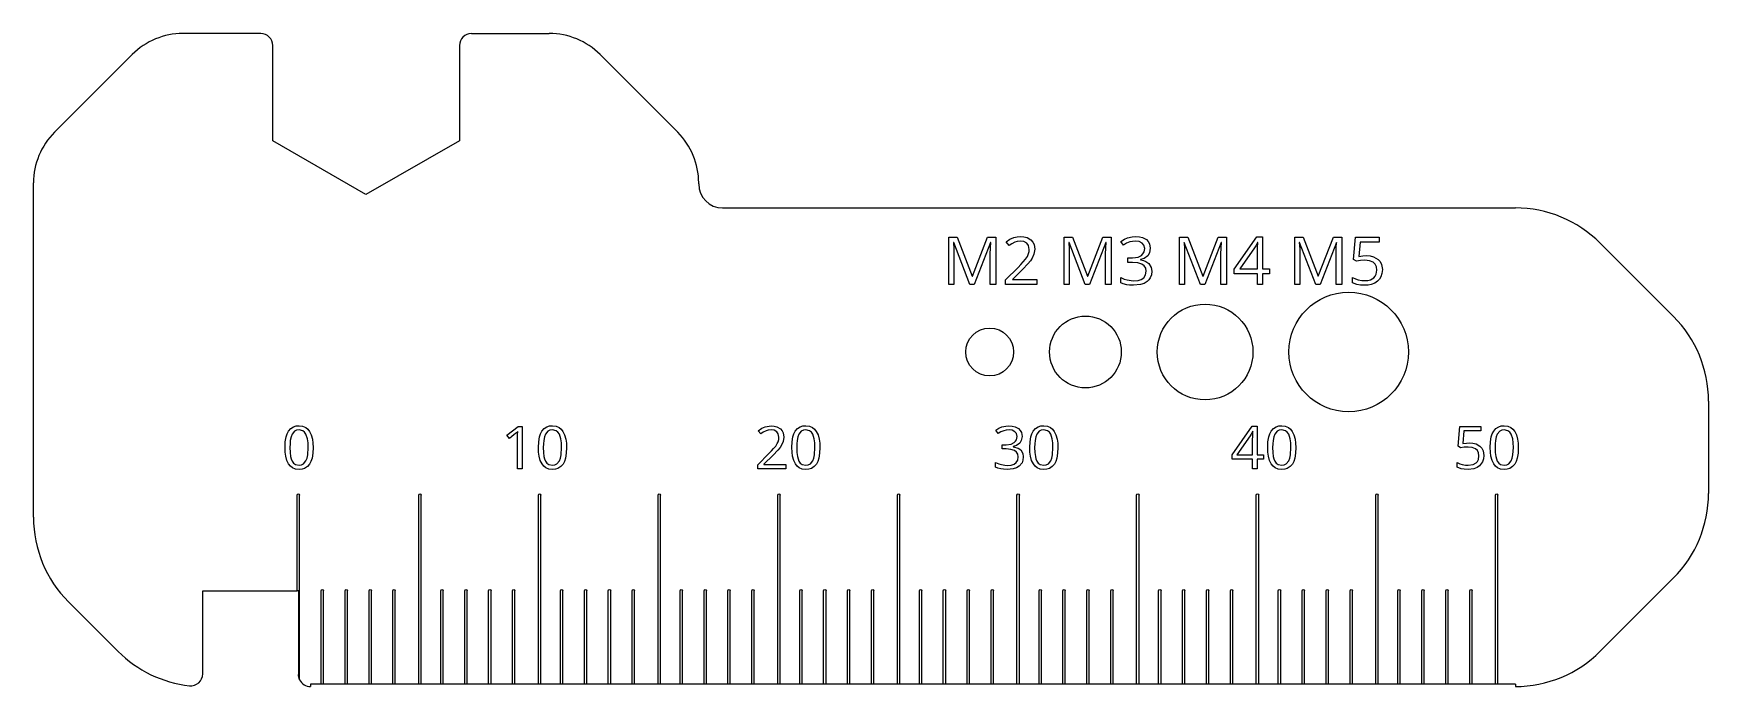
# Model space of a CAD drawing. Extents: x 3.5 to 73.5, y 126.8 to 154.1.
import ezdxf

# ---------------------------------------------------------------- set-up
doc = ezdxf.new("R2010")
doc.units = 0
doc.header["$LTSCALE"] = 12.7
doc.header["$MEASUREMENT"] = 0
doc.layers.add('VISIBLE', color=7, linetype='CONTINUOUS')

msp = doc.modelspace()

# ---------------------------------------------------------------- linework, layer by layer
at = {"layer": 'VISIBLE'}
for p, q in [((13, 154.137), (9.743, 154.137)), ((21.8, 154.137), (25.057, 154.137)), ((13.5, 149.649), (13.5, 153.637)), ((21.3, 153.637), (21.3, 149.649)), ((7.621, 153.258), (4.379, 150.015)), ((30.421, 150.015), (27.179, 153.258)), ((17.387, 147.405), (13.5, 149.649)), ((21.3, 149.649), (17.387, 147.405)), ((3.5, 133.919), (3.5, 147.894)), ((31.3, 147.848), (31.3, 147.894)), ((32.3, 146.848), (65.429, 146.848)), ((41.753, 145.625), (42.101, 145.625)), ((41.753, 143.642), (41.753, 145.625)), ((42.101, 145.625), (42.729, 143.99)), ((42.739, 143.99), (43.373, 145.625)), ((43.373, 145.625), (43.717, 145.625)), ((43.717, 145.625), (43.717, 143.642)), ((46.571, 145.625), (46.918, 145.625)), ((46.571, 143.642), (46.571, 145.625)), ((46.918, 145.625), (47.546, 143.99)), ((47.557, 143.99), (48.19, 145.625)), ((48.19, 145.625), (48.535, 145.625)), ((48.535, 145.625), (48.535, 143.642)), ((51.389, 145.625), (51.736, 145.625)), ((51.389, 143.642), (51.389, 145.625)), ((51.736, 145.625), (52.364, 143.99)), ((52.375, 143.99), (53.008, 145.625)), ((53.008, 145.625), (53.353, 145.625)), ((53.353, 145.625), (53.353, 143.642)), ((53.682, 144.295), (54.624, 145.636)), ((54.624, 145.636), (54.862, 145.636)), ((54.862, 145.636), (54.862, 144.303)), ((56.206, 145.625), (56.554, 145.625)), ((56.206, 143.642), (56.206, 145.625)), ((56.554, 145.625), (57.182, 143.99)), ((57.193, 143.99), (57.826, 145.625)), ((57.826, 145.625), (58.17, 145.625)), ((58.17, 145.625), (58.17, 143.642)), ((58.67, 144.698), (58.744, 145.625)), ((58.744, 145.625), (59.73, 145.625)), ((59.73, 145.625), (59.73, 145.418)), ((41.958, 145.4), (41.947, 145.4)), ((42.631, 143.642), (41.958, 145.4)), ((41.966, 144.904), (41.966, 143.642)), ((43.495, 145.398), (42.817, 143.642)), ((43.487, 143.642), (43.487, 144.92)), ((43.506, 145.398), (43.495, 145.398)), ((44.269, 145.273), (44.15, 145.426)), ((46.776, 145.4), (46.765, 145.4)), ((47.449, 143.642), (46.776, 145.4)), ((46.784, 144.904), (46.784, 143.642)), ((48.313, 145.398), (47.634, 143.642)), ((48.305, 143.642), (48.305, 144.92)), ((48.324, 145.398), (48.313, 145.398)), ((49.058, 145.296), (48.945, 145.448)), ((51.594, 145.4), (51.583, 145.4)), ((52.266, 143.642), (51.594, 145.4)), ((51.602, 144.904), (51.602, 143.642)), ((53.131, 145.398), (52.452, 143.642)), ((53.122, 143.642), (53.122, 144.92)), ((53.141, 145.398), (53.131, 145.398)), ((54.527, 145.185), (53.907, 144.303)), ((54.647, 144.303), (54.647, 144.962)), ((54.66, 145.4), (54.65, 145.4)), ((56.411, 145.4), (56.4, 145.4)), ((57.084, 143.642), (56.411, 145.4)), ((56.42, 144.904), (56.42, 143.642)), ((57.948, 145.398), (57.27, 143.642)), ((57.94, 143.642), (57.94, 144.92)), ((57.959, 145.398), (57.948, 145.398)), ((58.937, 145.418), (58.887, 144.823)), ((59.73, 145.418), (58.937, 145.418)), ((72.036, 142.313), (68.964, 145.384)), ((44.124, 143.836), (44.647, 144.361)), ((44.842, 144.287), (44.408, 143.862)), ((49.236, 144.764), (49.434, 144.764)), ((49.236, 144.57), (49.236, 144.764)), ((49.432, 144.57), (49.236, 144.57)), ((49.762, 144.687), (49.762, 144.676)), ((53.682, 144.098), (53.682, 144.295)), ((53.907, 144.303), (54.647, 144.303)), ((54.862, 144.303), (55.157, 144.303)), ((55.157, 144.303), (55.157, 144.098)), ((58.786, 144.623), (58.67, 144.698)), ((41.966, 143.642), (41.753, 143.642)), ((42.817, 143.642), (42.631, 143.642)), ((42.729, 143.99), (42.739, 143.99)), ((43.717, 143.642), (43.487, 143.642)), ((44.124, 143.642), (44.124, 143.836)), ((45.428, 143.642), (44.124, 143.642)), ((44.408, 143.862), (44.408, 143.851)), ((44.408, 143.851), (45.428, 143.851)), ((45.428, 143.851), (45.428, 143.642)), ((46.784, 143.642), (46.571, 143.642)), ((47.634, 143.642), (47.449, 143.642)), ((47.546, 143.99), (47.557, 143.99)), ((48.535, 143.642), (48.305, 143.642)), ((48.934, 143.722), (48.934, 143.937)), ((51.602, 143.642), (51.389, 143.642)), ((52.452, 143.642), (52.266, 143.642)), ((52.364, 143.99), (52.375, 143.99)), ((53.353, 143.642), (53.122, 143.642)), ((54.647, 144.098), (53.682, 144.098)), ((54.647, 143.642), (54.647, 144.098)), ((54.862, 143.642), (54.647, 143.642)), ((54.862, 144.098), (54.862, 143.642)), ((55.157, 144.098), (54.862, 144.098)), ((56.42, 143.642), (56.206, 143.642)), ((57.27, 143.642), (57.084, 143.642)), ((57.182, 143.99), (57.193, 143.99)), ((58.17, 143.642), (57.94, 143.642)), ((58.622, 143.722), (58.622, 143.939)), ((73.5, 138.777), (73.5, 134.919)), ((23.285, 137.355), (23.755, 137.718)), ((23.392, 137.216), (23.285, 137.355)), ((23.728, 135.944), (23.728, 137.208)), ((23.755, 137.718), (23.925, 137.718)), ((23.925, 137.718), (23.925, 135.944)), ((33.898, 137.402), (33.791, 137.539)), ((43.816, 137.423), (43.715, 137.558)), ((53.587, 136.527), (54.429, 137.727)), ((54.343, 137.323), (53.788, 136.535)), ((54.429, 137.727), (54.643, 137.727)), ((54.462, 137.516), (54.452, 137.516)), ((54.643, 137.727), (54.643, 136.535)), ((63.037, 136.888), (63.104, 137.718)), ((63.104, 137.718), (63.986, 137.718)), ((63.276, 137.532), (63.231, 136.999)), ((63.986, 137.532), (63.276, 137.532)), ((63.986, 137.718), (63.986, 137.532)), ((33.768, 136.117), (34.235, 136.587)), ((34.41, 136.52), (34.022, 136.14)), ((43.976, 136.947), (44.153, 136.947)), ((43.976, 136.774), (43.976, 136.947)), ((44.15, 136.774), (43.976, 136.774)), ((44.446, 136.878), (44.446, 136.868)), ((53.587, 136.351), (53.587, 136.527)), ((53.788, 136.535), (54.45, 136.535)), ((54.45, 136.535), (54.45, 137.124)), ((54.643, 136.535), (54.906, 136.535)), ((54.906, 136.535), (54.906, 136.351)), ((63.141, 136.821), (63.037, 136.888)), ((23.925, 135.944), (23.728, 135.944)), ((33.768, 135.944), (33.768, 136.117)), ((34.934, 135.944), (33.768, 135.944)), ((34.022, 136.14), (34.022, 136.13)), ((34.022, 136.13), (34.934, 136.13)), ((34.934, 136.13), (34.934, 135.944)), ((43.705, 136.015), (43.705, 136.207)), ((54.45, 136.351), (53.587, 136.351)), ((54.45, 135.944), (54.45, 136.351)), ((54.643, 135.944), (54.45, 135.944)), ((54.643, 136.351), (54.643, 135.944)), ((54.906, 136.351), (54.643, 136.351)), ((62.995, 136.015), (62.995, 136.209)), ((14.521, 130.848), (14.521, 134.848)), ((14.621, 127.13), (14.621, 134.848)), ((19.601, 126.948), (19.601, 134.848)), ((19.701, 126.948), (19.701, 134.848)), ((24.601, 126.948), (24.601, 134.848)), ((24.701, 126.948), (24.701, 134.848)), ((29.601, 126.948), (29.601, 134.848)), ((29.701, 126.948), (29.701, 134.848)), ((34.601, 126.948), (34.601, 134.848)), ((34.701, 126.948), (34.701, 134.848)), ((39.601, 126.948), (39.601, 134.848)), ((39.701, 126.948), (39.701, 134.848)), ((44.601, 126.948), (44.601, 134.848)), ((44.701, 126.948), (44.701, 134.848)), ((49.601, 126.948), (49.601, 134.848)), ((49.701, 126.948), (49.701, 134.848)), ((54.601, 126.948), (54.601, 134.848)), ((54.701, 126.948), (54.701, 134.848)), ((59.601, 126.948), (59.601, 134.848)), ((59.701, 126.948), (59.701, 134.848)), ((64.601, 126.948), (64.601, 134.848)), ((64.701, 126.948), (64.701, 134.848)), ((68.964, 128.313), (72.036, 131.384)), ((4.964, 130.384), (7.036, 128.313)), ((10.571, 130.848), (14.521, 130.848)), ((10.571, 127.376), (10.571, 130.848)), ((14.571, 130.848), (14.521, 130.848)), ((14.571, 130.848), (14.571, 127.348)), ((15.521, 126.948), (15.521, 130.848)), ((15.621, 126.948), (15.621, 130.848)), ((16.521, 126.948), (16.521, 130.848)), ((16.621, 126.948), (16.621, 130.848)), ((17.521, 126.948), (17.521, 130.848)), ((17.621, 126.948), (17.621, 130.848)), ((18.521, 126.948), (18.521, 130.848)), ((18.621, 126.948), (18.621, 130.848)), ((20.521, 126.948), (20.521, 130.848)), ((20.621, 126.948), (20.621, 130.848)), ((21.521, 126.948), (21.521, 130.848)), ((21.621, 126.948), (21.621, 130.848)), ((22.521, 126.948), (22.521, 130.848)), ((22.621, 126.948), (22.621, 130.848)), ((23.521, 126.948), (23.521, 130.848)), ((23.621, 126.948), (23.621, 130.848)), ((25.521, 126.948), (25.521, 130.848)), ((25.621, 126.948), (25.621, 130.848)), ((26.521, 126.948), (26.521, 130.848)), ((26.621, 126.948), (26.621, 130.848)), ((27.521, 126.948), (27.521, 130.848)), ((27.621, 126.948), (27.621, 130.848)), ((28.521, 126.948), (28.521, 130.848)), ((28.621, 126.948), (28.621, 130.848)), ((30.521, 126.948), (30.521, 130.848)), ((30.621, 126.948), (30.621, 130.848)), ((31.521, 126.948), (31.521, 130.848)), ((31.621, 126.948), (31.621, 130.848)), ((32.521, 126.948), (32.521, 130.848)), ((32.621, 126.948), (32.621, 130.848)), ((33.521, 126.948), (33.521, 130.848)), ((33.621, 126.948), (33.621, 130.848)), ((35.521, 126.948), (35.521, 130.848)), ((35.621, 126.948), (35.621, 130.848)), ((36.521, 126.948), (36.521, 130.848)), ((36.621, 126.948), (36.621, 130.848)), ((37.521, 126.948), (37.521, 130.848)), ((37.621, 126.948), (37.621, 130.848)), ((38.521, 126.948), (38.521, 130.848)), ((38.621, 126.948), (38.621, 130.848)), ((40.521, 126.948), (40.521, 130.848)), ((40.621, 126.948), (40.621, 130.848)), ((41.521, 126.948), (41.521, 130.848)), ((41.621, 126.948), (41.621, 130.848)), ((42.521, 126.948), (42.521, 130.848)), ((42.621, 126.948), (42.621, 130.848)), ((43.521, 126.948), (43.521, 130.848)), ((43.621, 126.948), (43.621, 130.848)), ((45.521, 126.948), (45.521, 130.848)), ((45.621, 126.948), (45.621, 130.848)), ((46.521, 126.948), (46.521, 130.848)), ((46.621, 126.948), (46.621, 130.848)), ((47.521, 126.948), (47.521, 130.848)), ((47.621, 126.948), (47.621, 130.848)), ((48.521, 126.948), (48.521, 130.848)), ((48.621, 126.948), (48.621, 130.848)), ((50.521, 126.948), (50.521, 130.848)), ((50.621, 126.948), (50.621, 130.848)), ((51.521, 126.948), (51.521, 130.848)), ((51.621, 126.948), (51.621, 130.848)), ((52.521, 126.948), (52.521, 130.848)), ((52.621, 126.948), (52.621, 130.848)), ((53.521, 126.948), (53.521, 130.848)), ((53.621, 126.948), (53.621, 130.848)), ((55.521, 126.948), (55.521, 130.848)), ((55.621, 126.948), (55.621, 130.848)), ((56.521, 126.948), (56.521, 130.848)), ((56.621, 126.948), (56.621, 130.848)), ((57.521, 126.948), (57.521, 130.848)), ((57.621, 126.948), (57.621, 130.848)), ((58.521, 126.948), (58.521, 130.848)), ((58.621, 126.948), (58.621, 130.848)), ((60.521, 126.948), (60.521, 130.848)), ((60.621, 126.948), (60.621, 130.848)), ((61.521, 126.948), (61.521, 130.848)), ((61.621, 126.948), (61.621, 130.848)), ((62.521, 126.948), (62.521, 130.848)), ((62.621, 126.948), (62.621, 130.848)), ((63.521, 126.948), (63.521, 130.848)), ((63.621, 126.948), (63.621, 130.848)), ((15.521, 126.948), (15.071, 126.948)), ((15.071, 126.948), (15.071, 126.848)), ((15.621, 126.948), (15.521, 126.948)), ((16.521, 126.948), (15.621, 126.948)), ((16.621, 126.948), (16.521, 126.948)), ((17.521, 126.948), (16.621, 126.948)), ((17.621, 126.948), (17.521, 126.948)), ((18.521, 126.948), (17.621, 126.948)), ((18.621, 126.948), (18.521, 126.948)), ((19.601, 126.948), (18.621, 126.948)), ((19.701, 126.948), (19.601, 126.948)), ((20.521, 126.948), (19.701, 126.948)), ((20.621, 126.948), (20.521, 126.948)), ((21.521, 126.948), (20.621, 126.948)), ((21.621, 126.948), (21.521, 126.948)), ((22.521, 126.948), (21.621, 126.948)), ((22.621, 126.948), (22.521, 126.948)), ((23.521, 126.948), (22.621, 126.948)), ((23.621, 126.948), (23.521, 126.948)), ((24.601, 126.948), (23.621, 126.948)), ((24.701, 126.948), (24.601, 126.948)), ((25.521, 126.948), (24.701, 126.948)), ((25.621, 126.948), (25.521, 126.948)), ((26.521, 126.948), (25.621, 126.948)), ((26.621, 126.948), (26.521, 126.948)), ((27.521, 126.948), (26.621, 126.948)), ((27.621, 126.948), (27.521, 126.948)), ((28.521, 126.948), (27.621, 126.948)), ((28.621, 126.948), (28.521, 126.948)), ((29.601, 126.948), (28.621, 126.948)), ((29.701, 126.948), (29.601, 126.948)), ((30.521, 126.948), (29.701, 126.948)), ((30.621, 126.948), (30.521, 126.948)), ((31.521, 126.948), (30.621, 126.948)), ((31.621, 126.948), (31.521, 126.948)), ((32.521, 126.948), (31.621, 126.948)), ((32.621, 126.948), (32.521, 126.948)), ((33.521, 126.948), (32.621, 126.948)), ((33.621, 126.948), (33.521, 126.948)), ((34.601, 126.948), (33.621, 126.948)), ((34.701, 126.948), (34.601, 126.948)), ((35.521, 126.948), (34.701, 126.948)), ((35.621, 126.948), (35.521, 126.948)), ((36.521, 126.948), (35.621, 126.948)), ((36.621, 126.948), (36.521, 126.948)), ((37.521, 126.948), (36.621, 126.948)), ((37.621, 126.948), (37.521, 126.948)), ((38.521, 126.948), (37.621, 126.948)), ((38.621, 126.948), (38.521, 126.948)), ((39.601, 126.948), (38.621, 126.948)), ((39.701, 126.948), (39.601, 126.948)), ((40.521, 126.948), (39.701, 126.948)), ((40.621, 126.948), (40.521, 126.948)), ((41.521, 126.948), (40.621, 126.948)), ((41.621, 126.948), (41.521, 126.948)), ((42.521, 126.948), (41.621, 126.948)), ((42.621, 126.948), (42.521, 126.948)), ((43.521, 126.948), (42.621, 126.948)), ((43.621, 126.948), (43.521, 126.948)), ((44.601, 126.948), (43.621, 126.948)), ((44.701, 126.948), (44.601, 126.948)), ((45.521, 126.948), (44.701, 126.948)), ((45.621, 126.948), (45.521, 126.948)), ((46.521, 126.948), (45.621, 126.948)), ((46.621, 126.948), (46.521, 126.948)), ((47.521, 126.948), (46.621, 126.948)), ((47.621, 126.948), (47.521, 126.948)), ((48.521, 126.948), (47.621, 126.948)), ((48.621, 126.948), (48.521, 126.948)), ((49.601, 126.948), (48.621, 126.948)), ((49.701, 126.948), (49.601, 126.948)), ((50.521, 126.948), (49.701, 126.948)), ((50.621, 126.948), (50.521, 126.948)), ((51.521, 126.948), (50.621, 126.948)), ((51.621, 126.948), (51.521, 126.948)), ((52.521, 126.948), (51.621, 126.948)), ((52.621, 126.948), (52.521, 126.948)), ((53.521, 126.948), (52.621, 126.948)), ((53.621, 126.948), (53.521, 126.948)), ((54.601, 126.948), (53.621, 126.948)), ((54.701, 126.948), (54.601, 126.948)), ((55.521, 126.948), (54.701, 126.948)), ((55.621, 126.948), (55.521, 126.948)), ((56.521, 126.948), (55.621, 126.948)), ((56.621, 126.948), (56.521, 126.948)), ((57.521, 126.948), (56.621, 126.948)), ((57.621, 126.948), (57.521, 126.948)), ((58.521, 126.948), (57.621, 126.948)), ((58.621, 126.948), (58.521, 126.948)), ((59.601, 126.948), (58.621, 126.948)), ((59.701, 126.948), (59.601, 126.948)), ((60.521, 126.948), (59.701, 126.948)), ((60.621, 126.948), (60.521, 126.948)), ((61.521, 126.948), (60.621, 126.948)), ((61.621, 126.948), (61.521, 126.948)), ((62.521, 126.948), (61.621, 126.948)), ((62.621, 126.948), (62.521, 126.948)), ((63.521, 126.948), (62.621, 126.948)), ((63.621, 126.948), (63.521, 126.948)), ((64.601, 126.948), (63.621, 126.948)), ((64.701, 126.948), (64.601, 126.948)), ((65.429, 126.948), (64.701, 126.948)), ((65.429, 126.948), (65.429, 126.848))]:
    msp.add_line(p, q, dxfattribs=at)
at = {"layer": 'VISIBLE', "flags": 128}
for points in [[(44.15, 145.426), (44.307, 145.536), (44.472, 145.61), (44.607, 145.643), (44.747, 145.654)], [(44.747, 145.654), (44.894, 145.642), (45.022, 145.609), (45.185, 145.511)], [(49.226, 145.599), (49.41, 145.643), (49.562, 145.654)], [(49.562, 145.654), (49.714, 145.643), (49.845, 145.612), (50.011, 145.522)], [(41.947, 145.4), (41.963, 145.142), (41.966, 144.904)], [(43.487, 144.92), (43.493, 145.178), (43.506, 145.398)], [(44.516, 145.421), (44.384, 145.354), (44.269, 145.273)], [(44.749, 145.461), (44.615, 145.449), (44.516, 145.421)], [(45.017, 145.369), (44.885, 145.443), (44.749, 145.461)], [(44.961, 144.706), (45.034, 144.82), (45.075, 144.907)], [(45.113, 145.117), (45.083, 145.274), (45.017, 145.369)], [(45.075, 144.907), (45.106, 145.021), (45.113, 145.117)], [(45.185, 145.511), (45.261, 145.423), (45.313, 145.32), (45.344, 145.126)], [(45.344, 145.126), (45.31, 144.916), (45.238, 144.753)], [(46.765, 145.4), (46.78, 145.142), (46.784, 144.904)], [(48.305, 144.92), (48.311, 145.178), (48.324, 145.398)], [(48.945, 145.448), (49.093, 145.542), (49.226, 145.599)], [(49.322, 145.426), (49.182, 145.368), (49.058, 145.296)], [(49.567, 145.461), (49.426, 145.45), (49.322, 145.426)], [(49.838, 145.379), (49.704, 145.445), (49.567, 145.461)], [(49.802, 144.866), (49.867, 144.93), (49.911, 145.006), (49.937, 145.151)], [(49.937, 145.151), (49.906, 145.294), (49.838, 145.379)], [(50.011, 145.522), (50.088, 145.44), (50.14, 145.343), (50.171, 145.159)], [(50.171, 145.159), (50.137, 144.968), (50.064, 144.848)], [(51.583, 145.4), (51.598, 145.142), (51.602, 144.904)], [(53.122, 144.92), (53.128, 145.178), (53.141, 145.398)], [(54.65, 145.4), (54.579, 145.268), (54.527, 145.185)], [(54.647, 144.962), (54.651, 145.195), (54.66, 145.4)], [(56.4, 145.4), (56.416, 145.142), (56.42, 144.904)], [(57.94, 144.92), (57.946, 145.178), (57.959, 145.398)], [(44.647, 144.361), (44.768, 144.486), (44.863, 144.588), (44.961, 144.706)], [(45.238, 144.753), (45.164, 144.642), (45.061, 144.516), (44.842, 144.287)], [(49.999, 144.209), (49.979, 144.331), (49.92, 144.429), (49.821, 144.5), (49.654, 144.553), (49.432, 144.57)], [(49.434, 144.764), (49.557, 144.772), (49.664, 144.796), (49.802, 144.866)], [(49.485, 143.806), (49.659, 143.821), (49.797, 143.863), (49.899, 143.933), (49.974, 144.052), (49.999, 144.209)], [(50.064, 144.848), (49.917, 144.738), (49.762, 144.687)], [(49.762, 144.676), (49.886, 144.652), (49.991, 144.614), (50.116, 144.524)], [(50.232, 144.204), (50.216, 144.056), (50.17, 143.928), (50.112, 143.841), (50.035, 143.768)], [(50.116, 144.524), (50.209, 144.364), (50.232, 144.204)], [(59.131, 144.662), (58.959, 144.65), (58.786, 144.623)], [(58.887, 144.823), (59.061, 144.848), (59.197, 144.854)], [(59.639, 144.247), (59.621, 144.388), (59.568, 144.499), (59.48, 144.582), (59.33, 144.642), (59.131, 144.662)], [(59.197, 144.854), (59.362, 144.842), (59.506, 144.805), (59.69, 144.698)], [(59.507, 143.922), (59.571, 143.993), (59.614, 144.079), (59.639, 144.247)], [(59.87, 144.273), (59.855, 144.111), (59.809, 143.97), (59.751, 143.874), (59.674, 143.79)], [(59.69, 144.698), (59.777, 144.602), (59.835, 144.488), (59.87, 144.273)], [(48.934, 143.937), (49.084, 143.875), (49.209, 143.84)], [(49.188, 143.639), (49.044, 143.677), (48.934, 143.722)], [(49.476, 143.615), (49.308, 143.623), (49.188, 143.639)], [(49.209, 143.84), (49.367, 143.813), (49.485, 143.806)], [(50.035, 143.768), (49.912, 143.694), (49.763, 143.645), (49.476, 143.615)], [(58.622, 143.939), (58.743, 143.879), (58.858, 143.844)], [(59.134, 143.615), (58.958, 143.623), (58.808, 143.649), (58.622, 143.722)], [(58.858, 143.844), (59.015, 143.816), (59.136, 143.809)], [(59.674, 143.79), (59.553, 143.706), (59.408, 143.649), (59.278, 143.624), (59.134, 143.615)], [(59.136, 143.809), (59.261, 143.818), (59.37, 143.844), (59.507, 143.922)], [(14.012, 136.833), (14.023, 137.074), (14.057, 137.277), (14.1, 137.411), (14.156, 137.521)], [(14.156, 137.521), (14.249, 137.629), (14.366, 137.702), (14.474, 137.735), (14.597, 137.746)], [(14.307, 137.396), (14.263, 137.281), (14.233, 137.133), (14.22, 136.993), (14.216, 136.833)], [(14.597, 137.571), (14.494, 137.557), (14.408, 137.516), (14.307, 137.396)], [(14.597, 137.746), (14.748, 137.727), (14.877, 137.672), (14.963, 137.603), (15.035, 137.511)], [(14.888, 137.393), (14.829, 137.479), (14.752, 137.536), (14.597, 137.571)], [(14.979, 136.833), (14.972, 137.031), (14.95, 137.197), (14.888, 137.393)], [(15.035, 137.511), (15.108, 137.364), (15.156, 137.183), (15.178, 137.018), (15.185, 136.833)], [(23.681, 137.453), (23.645, 137.423), (23.575, 137.365), (23.494, 137.3), (23.392, 137.216)], [(23.738, 137.506), (23.707, 137.477), (23.681, 137.453)], [(23.728, 137.208), (23.731, 137.379), (23.738, 137.506)], [(24.602, 136.833), (24.613, 137.074), (24.647, 137.277), (24.69, 137.411), (24.746, 137.521)], [(24.746, 137.521), (24.839, 137.629), (24.955, 137.702), (25.064, 137.735), (25.186, 137.746)], [(24.897, 137.396), (24.853, 137.281), (24.823, 137.133), (24.81, 136.993), (24.805, 136.833)], [(25.186, 137.571), (25.084, 137.557), (24.998, 137.516), (24.897, 137.396)], [(25.186, 137.746), (25.337, 137.727), (25.466, 137.672), (25.552, 137.603), (25.625, 137.511)], [(25.478, 137.393), (25.419, 137.479), (25.342, 137.536), (25.186, 137.571)], [(25.568, 136.833), (25.561, 137.031), (25.54, 137.197), (25.478, 137.393)], [(25.625, 137.511), (25.697, 137.364), (25.746, 137.183), (25.768, 137.018), (25.775, 136.833)], [(33.791, 137.539), (33.932, 137.637), (34.079, 137.703), (34.325, 137.743)], [(34.118, 137.534), (34, 137.475), (33.898, 137.402)], [(34.327, 137.571), (34.207, 137.559), (34.118, 137.534)], [(34.325, 137.743), (34.457, 137.733), (34.571, 137.703), (34.717, 137.615)], [(34.567, 137.488), (34.449, 137.555), (34.327, 137.571)], [(34.653, 137.263), (34.626, 137.403), (34.567, 137.488)], [(34.619, 137.075), (34.646, 137.177), (34.653, 137.263)], [(34.717, 137.615), (34.785, 137.536), (34.832, 137.444), (34.859, 137.271)], [(34.859, 137.271), (34.829, 137.083), (34.764, 136.937)], [(35.191, 136.833), (35.203, 137.074), (35.237, 137.277), (35.279, 137.411), (35.336, 137.521)], [(35.336, 137.521), (35.429, 137.629), (35.545, 137.702), (35.653, 137.735), (35.776, 137.746)], [(35.486, 137.396), (35.442, 137.281), (35.413, 137.133), (35.4, 136.993), (35.395, 136.833)], [(35.776, 137.571), (35.673, 137.557), (35.587, 137.516), (35.486, 137.396)], [(35.776, 137.746), (35.927, 137.727), (36.056, 137.672), (36.142, 137.603), (36.215, 137.511)], [(36.068, 137.393), (36.009, 137.479), (35.932, 137.536), (35.776, 137.571)], [(36.158, 136.833), (36.151, 137.031), (36.13, 137.197), (36.068, 137.393)], [(36.215, 137.511), (36.287, 137.364), (36.336, 137.183), (36.357, 137.018), (36.365, 136.833)], [(43.715, 137.558), (43.847, 137.643), (43.966, 137.694)], [(44.052, 137.539), (43.927, 137.487), (43.816, 137.423)], [(43.966, 137.694), (44.131, 137.733), (44.267, 137.743)], [(44.271, 137.571), (44.145, 137.561), (44.052, 137.539)], [(44.267, 137.743), (44.402, 137.734), (44.52, 137.706), (44.668, 137.625)], [(44.514, 137.497), (44.394, 137.557), (44.271, 137.571)], [(44.481, 137.039), (44.54, 137.095), (44.579, 137.163), (44.603, 137.293)], [(44.603, 137.293), (44.575, 137.421), (44.514, 137.497)], [(44.668, 137.625), (44.737, 137.552), (44.784, 137.465), (44.812, 137.3)], [(44.812, 137.3), (44.782, 137.129), (44.716, 137.022)], [(45.135, 136.833), (45.147, 137.074), (45.181, 137.277), (45.223, 137.411), (45.28, 137.521)], [(45.28, 137.521), (45.373, 137.629), (45.489, 137.702), (45.597, 137.735), (45.72, 137.746)], [(45.43, 137.396), (45.386, 137.281), (45.357, 137.133), (45.344, 136.993), (45.339, 136.833)], [(45.72, 137.571), (45.617, 137.557), (45.531, 137.516), (45.43, 137.396)], [(45.72, 137.746), (45.871, 137.727), (46, 137.672), (46.086, 137.603), (46.159, 137.511)], [(46.012, 137.393), (45.953, 137.479), (45.876, 137.536), (45.72, 137.571)], [(46.102, 136.833), (46.095, 137.031), (46.074, 137.197), (46.012, 137.393)], [(46.159, 137.511), (46.231, 137.364), (46.28, 137.183), (46.301, 137.018), (46.309, 136.833)], [(54.452, 137.516), (54.389, 137.398), (54.343, 137.323)], [(54.45, 137.124), (54.454, 137.333), (54.462, 137.516)], [(55.079, 136.833), (55.091, 137.074), (55.125, 137.277), (55.167, 137.411), (55.224, 137.521)], [(55.224, 137.521), (55.317, 137.629), (55.433, 137.702), (55.541, 137.735), (55.664, 137.746)], [(55.374, 137.396), (55.33, 137.281), (55.301, 137.133), (55.288, 136.993), (55.283, 136.833)], [(55.664, 137.571), (55.561, 137.557), (55.475, 137.516), (55.374, 137.396)], [(55.664, 137.746), (55.815, 137.727), (55.944, 137.672), (56.03, 137.603), (56.103, 137.511)], [(55.956, 137.393), (55.897, 137.479), (55.82, 137.536), (55.664, 137.571)], [(56.046, 136.833), (56.039, 137.031), (56.018, 137.197), (55.956, 137.393)], [(56.103, 137.511), (56.175, 137.364), (56.224, 137.183), (56.246, 137.018), (56.253, 136.833)], [(64.378, 136.833), (64.389, 137.074), (64.423, 137.277), (64.466, 137.411), (64.522, 137.521)], [(64.522, 137.521), (64.615, 137.629), (64.731, 137.702), (64.84, 137.735), (64.962, 137.746)], [(64.673, 137.396), (64.629, 137.281), (64.599, 137.133), (64.586, 136.993), (64.582, 136.833)], [(64.962, 137.571), (64.86, 137.557), (64.774, 137.516), (64.673, 137.396)], [(64.962, 137.746), (65.113, 137.727), (65.242, 137.672), (65.329, 137.603), (65.401, 137.511)], [(65.254, 137.393), (65.195, 137.479), (65.118, 137.536), (64.962, 137.571)], [(65.345, 136.833), (65.337, 137.031), (65.316, 137.197), (65.254, 137.393)], [(65.401, 137.511), (65.473, 137.364), (65.522, 137.183), (65.544, 137.018), (65.551, 136.833)], [(14.161, 136.152), (14.089, 136.299), (14.041, 136.48), (14.019, 136.646), (14.012, 136.833)], [(14.216, 136.833), (14.223, 136.633), (14.244, 136.466), (14.271, 136.357), (14.307, 136.269)], [(14.888, 136.272), (14.932, 136.388), (14.961, 136.536), (14.979, 136.833)], [(15.185, 136.833), (15.174, 136.594), (15.14, 136.391), (15.097, 136.257), (15.04, 136.146)], [(24.751, 136.152), (24.679, 136.299), (24.631, 136.48), (24.609, 136.646), (24.602, 136.833)], [(24.805, 136.833), (24.813, 136.633), (24.834, 136.466), (24.861, 136.357), (24.897, 136.269)], [(25.478, 136.272), (25.522, 136.388), (25.551, 136.536), (25.568, 136.833)], [(25.775, 136.833), (25.764, 136.594), (25.73, 136.391), (25.687, 136.257), (25.63, 136.146)], [(34.235, 136.587), (34.344, 136.698), (34.429, 136.79), (34.517, 136.895)], [(34.764, 136.937), (34.698, 136.838), (34.607, 136.725), (34.41, 136.52)], [(34.517, 136.895), (34.582, 136.997), (34.619, 137.075)], [(35.341, 136.152), (35.269, 136.299), (35.22, 136.48), (35.199, 136.646), (35.191, 136.833)], [(35.395, 136.833), (35.402, 136.633), (35.424, 136.466), (35.451, 136.357), (35.486, 136.269)], [(36.068, 136.272), (36.111, 136.388), (36.141, 136.536), (36.158, 136.833)], [(36.365, 136.833), (36.353, 136.594), (36.319, 136.391), (36.276, 136.257), (36.22, 136.146)], [(44.657, 136.451), (44.64, 136.56), (44.587, 136.647), (44.498, 136.711), (44.349, 136.758), (44.15, 136.774)], [(44.153, 136.947), (44.358, 136.976), (44.481, 137.039)], [(44.716, 137.022), (44.585, 136.924), (44.446, 136.878)], [(44.446, 136.868), (44.651, 136.813), (44.763, 136.732)], [(44.763, 136.732), (44.846, 136.589), (44.866, 136.446)], [(45.285, 136.152), (45.213, 136.299), (45.164, 136.48), (45.143, 136.646), (45.135, 136.833)], [(45.339, 136.833), (45.346, 136.633), (45.368, 136.466), (45.395, 136.357), (45.43, 136.269)], [(46.012, 136.272), (46.055, 136.388), (46.085, 136.536), (46.102, 136.833)], [(46.309, 136.833), (46.297, 136.594), (46.263, 136.391), (46.221, 136.257), (46.164, 136.146)], [(55.229, 136.152), (55.157, 136.299), (55.108, 136.48), (55.087, 136.646), (55.079, 136.833)], [(55.283, 136.833), (55.29, 136.633), (55.312, 136.466), (55.339, 136.357), (55.374, 136.269)], [(55.956, 136.272), (55.999, 136.388), (56.029, 136.536), (56.046, 136.833)], [(56.253, 136.833), (56.241, 136.594), (56.207, 136.391), (56.165, 136.257), (56.108, 136.146)], [(63.45, 136.856), (63.296, 136.845), (63.141, 136.821)], [(63.231, 136.999), (63.387, 137.022), (63.509, 137.027)], [(63.904, 136.485), (63.889, 136.611), (63.841, 136.71), (63.762, 136.784), (63.628, 136.838), (63.45, 136.856)], [(63.509, 137.027), (63.657, 137.016), (63.786, 136.984), (63.95, 136.888)], [(64.111, 136.508), (64.097, 136.363), (64.056, 136.237), (63.936, 136.076)], [(63.95, 136.888), (64.028, 136.802), (64.08, 136.7), (64.111, 136.508)], [(64.527, 136.152), (64.455, 136.299), (64.407, 136.48), (64.385, 136.646), (64.378, 136.833)], [(64.582, 136.833), (64.589, 136.633), (64.61, 136.466), (64.637, 136.357), (64.673, 136.269)], [(65.254, 136.272), (65.298, 136.388), (65.327, 136.536), (65.345, 136.833)], [(65.551, 136.833), (65.54, 136.594), (65.506, 136.391), (65.463, 136.257), (65.406, 136.146)], [(14.597, 135.919), (14.447, 135.937), (14.319, 135.992), (14.234, 136.061), (14.161, 136.152)], [(14.307, 136.269), (14.366, 136.184), (14.443, 136.127), (14.597, 136.093)], [(14.597, 136.093), (14.701, 136.107), (14.787, 136.149), (14.888, 136.272)], [(15.04, 136.146), (14.947, 136.037), (14.83, 135.963), (14.721, 135.93), (14.597, 135.919)], [(25.186, 135.919), (25.037, 135.937), (24.909, 135.992), (24.823, 136.061), (24.751, 136.152)], [(24.897, 136.269), (24.956, 136.184), (25.032, 136.127), (25.186, 136.093)], [(25.186, 136.093), (25.291, 136.107), (25.377, 136.149), (25.478, 136.272)], [(25.63, 136.146), (25.537, 136.037), (25.419, 135.963), (25.31, 135.93), (25.186, 135.919)], [(35.776, 135.919), (35.627, 135.937), (35.499, 135.992), (35.413, 136.061), (35.341, 136.152)], [(35.486, 136.269), (35.546, 136.184), (35.622, 136.127), (35.776, 136.093)], [(35.776, 136.093), (35.88, 136.107), (35.967, 136.149), (36.068, 136.272)], [(36.22, 136.146), (36.126, 136.037), (36.009, 135.963), (35.9, 135.93), (35.776, 135.919)], [(43.705, 136.207), (43.839, 136.152), (43.951, 136.12)], [(43.932, 135.941), (43.803, 135.974), (43.705, 136.015)], [(44.19, 135.919), (44.04, 135.926), (43.932, 135.941)], [(43.951, 136.12), (44.093, 136.096), (44.198, 136.09)], [(44.69, 136.056), (44.58, 135.99), (44.447, 135.946), (44.19, 135.919)], [(44.198, 136.09), (44.353, 136.103), (44.477, 136.141), (44.568, 136.203), (44.635, 136.31), (44.657, 136.451)], [(44.866, 136.446), (44.852, 136.313), (44.811, 136.199), (44.69, 136.056)], [(45.72, 135.919), (45.571, 135.937), (45.443, 135.992), (45.357, 136.061), (45.285, 136.152)], [(45.43, 136.269), (45.49, 136.184), (45.566, 136.127), (45.72, 136.093)], [(45.72, 136.093), (45.824, 136.107), (45.911, 136.149), (46.012, 136.272)], [(46.164, 136.146), (46.07, 136.037), (45.953, 135.963), (45.844, 135.93), (45.72, 135.919)], [(55.664, 135.919), (55.515, 135.937), (55.387, 135.992), (55.301, 136.061), (55.229, 136.152)], [(55.374, 136.269), (55.434, 136.184), (55.51, 136.127), (55.664, 136.093)], [(55.664, 136.093), (55.768, 136.107), (55.855, 136.149), (55.956, 136.272)], [(56.108, 136.146), (56.015, 136.037), (55.897, 135.963), (55.788, 135.93), (55.664, 135.919)], [(62.995, 136.209), (63.103, 136.156), (63.206, 136.124)], [(63.452, 135.919), (63.295, 135.927), (63.161, 135.949), (62.995, 136.015)], [(63.206, 136.124), (63.346, 136.099), (63.454, 136.093)], [(63.936, 136.076), (63.827, 136), (63.698, 135.949), (63.452, 135.919)], [(63.454, 136.093), (63.664, 136.124), (63.786, 136.193)], [(63.786, 136.193), (63.843, 136.257), (63.882, 136.335), (63.904, 136.485)], [(64.962, 135.919), (64.813, 135.937), (64.685, 135.992), (64.599, 136.061), (64.527, 136.152)], [(64.673, 136.269), (64.732, 136.184), (64.808, 136.127), (64.962, 136.093)], [(64.962, 136.093), (65.067, 136.107), (65.153, 136.149), (65.254, 136.272)], [(65.406, 136.146), (65.313, 136.037), (65.196, 135.963), (65.086, 135.93), (64.962, 135.919)]]:
    msp.add_lwpolyline(points, dxfattribs=at)
at = {"layer": 'VISIBLE'}
for centre, radius in [((52.461, 140.827), 2), ((58.461, 140.827), 2.5), ((47.461, 140.827), 1.5), ((43.461, 140.827), 1)]:
    msp.add_circle(centre, radius, dxfattribs=at)
for centre, radius, start, end in [((9.743, 151.137), 3, 90, 135), ((13, 153.637), 0.5, 0, 90), ((21.8, 153.637), 0.5, 90, 180), ((25.057, 151.137), 3, 45, 90), ((6.5, 147.894), 3, 135, 180), ((28.3, 147.894), 3, 0, 45), ((32.3, 147.848), 1, 180, 270), ((65.429, 141.848), 5, 45, 90), ((68.5, 138.777), 5, 0, 45), ((68.5, 134.919), 5, 315, 0), ((8.5, 133.919), 5, 180, 225), ((10.571, 131.848), 5, 225, 263.62063), ((65.429, 131.848), 5, 270, 315), ((10.071, 127.376), 0.5, 263.62063, 0), ((15.071, 127.348), 0.5, 205.84193, 270)]:
    msp.add_arc(centre, radius, start, end, dxfattribs=at)
at = {"layer": 'VISIBLE', "extrusion": (0, 6.12323e-17, -1)}
for centre, radius, start, end in [((-14.571, 134.848), 0.05, 0, 180), ((-19.651, 134.848), 0.05, 0, 180), ((-24.651, 134.848), 0.05, 0, 180), ((-29.651, 134.848), 0.05, 0, 180), ((-34.651, 134.848), 0.05, 0, 180), ((-39.651, 134.848), 0.05, 0, 180), ((-44.651, 134.848), 0.05, 0, 180), ((-49.651, 134.848), 0.05, 0, 180), ((-54.651, 134.848), 0.05, 0, 180), ((-59.651, 134.848), 0.05, 0, 180), ((-64.651, 134.848), 0.05, 0, 180), ((-15.571, 130.848), 0.05, 0, 180), ((-16.571, 130.848), 0.05, 0, 180), ((-17.571, 130.848), 0.05, 0, 180), ((-18.571, 130.848), 0.05, 0, 180), ((-20.571, 130.848), 0.05, 0, 180), ((-21.571, 130.848), 0.05, 0, 180), ((-22.571, 130.848), 0.05, 0, 180), ((-23.571, 130.848), 0.05, 0, 180), ((-25.571, 130.848), 0.05, 0, 180), ((-26.571, 130.848), 0.05, 0, 180), ((-27.571, 130.848), 0.05, 0, 180), ((-28.571, 130.848), 0.05, 0, 180), ((-30.571, 130.848), 0.05, 0, 180), ((-31.571, 130.848), 0.05, 0, 180), ((-32.571, 130.848), 0.05, 0, 180), ((-33.571, 130.848), 0.05, 0, 180), ((-35.571, 130.848), 0.05, 0, 180), ((-36.571, 130.848), 0.05, 0, 180), ((-37.571, 130.848), 0.05, 0, 180), ((-38.571, 130.848), 0.05, 0, 180), ((-40.571, 130.848), 0.05, 0, 180), ((-41.571, 130.848), 0.05, 0, 180), ((-42.571, 130.848), 0.05, 0, 180), ((-43.571, 130.848), 0.05, 0, 180), ((-45.571, 130.848), 0.05, 0, 180), ((-46.571, 130.848), 0.05, 0, 180), ((-47.571, 130.848), 0.05, 0, 180), ((-48.571, 130.848), 0.05, 0, 180), ((-50.571, 130.848), 0.05, 0, 180), ((-51.571, 130.848), 0.05, 0, 180), ((-52.571, 130.848), 0.05, 0, 180), ((-53.571, 130.848), 0.05, 0, 180), ((-55.571, 130.848), 0.05, 0, 180), ((-56.571, 130.848), 0.05, 0, 180), ((-57.571, 130.848), 0.05, 0, 180), ((-58.571, 130.848), 0.05, 0, 180), ((-60.571, 130.848), 0.05, 0, 180), ((-61.571, 130.848), 0.05, 0, 180), ((-62.571, 130.848), 0.05, 0, 180), ((-63.571, 130.848), 0.05, 0, 180), ((-15.071, 127.348), 0.5, 334.15807, 0)]:
    msp.add_arc(centre, radius, start, end, dxfattribs=at)

doc.saveas('drawing.dxf')
